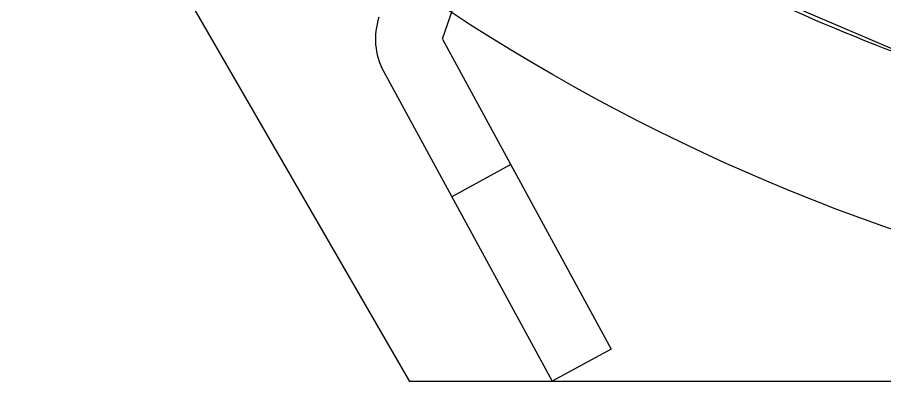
# Model space of a CAD drawing. Header units: inches. Extents: x 0 to 11.7, y 0 to 8.3.
# Drawn here: x 6.2341 to 6.3966, y 5.1238 to 5.1921 of the extents above; entities that cross this region are included whole.
import ezdxf

# ---------------------------------------------------------------- set-up
doc = ezdxf.new("R2010")
doc.units = ezdxf.units.IN
doc.header["$LTSCALE"] = 0.64311
doc.header["$MEASUREMENT"] = 0
doc.layers.get('0').update_dxf_attribs({"linetype": 'CONTINUOUS'})
doc.layers.add('INTFCLR_14433', color=7, linetype='CONTINUOUS')

msp = doc.modelspace()

# ---------------------------------------------------------------- linework, layer by layer
at = {"color": 7, "linetype": 'CONTINUOUS'}
for p in [(6.09086, 5.49909), (6.74094, 5.12377)]:
    msp.add_line(p, (6.30755, 5.12377), dxfattribs=at)
msp.add_lwpolyline([(6.29304, 5.24985), (6.32751, 5.22268), (6.36516, 5.20028), (6.40535, 5.18304), (6.44735, 5.17119), (6.49044, 5.1649)], dxfattribs=at)
msp.add_circle((6.52052, 5.5058), 0.37402, dxfattribs=at)
msp.add_open_spline([(6.54326, 5.83233), (6.53235, 5.83319), (6.51043, 5.83384), (6.47764, 5.83158), (6.44521, 5.82614), (6.41347, 5.81755), (6.38274, 5.80586), (6.35329, 5.79122), (6.32541, 5.77378), (6.29936, 5.7537), (6.27544, 5.73113), (6.25383, 5.70633), (6.23474, 5.67955), (6.21835, 5.65102), (6.20488, 5.62101), (6.19092, 5.57947), (6.18114, 5.52528), (6.18225, 5.47022), (6.18948, 5.427), (6.19806, 5.39524), (6.20974, 5.36449), (6.22437, 5.33502), (6.2418, 5.30712), (6.26188, 5.28106), (6.28444, 5.25712), (6.30923, 5.23549), (6.33601, 5.21639), (6.36453, 5.19999), (6.39454, 5.1865), (6.42572, 5.17601), (6.45777, 5.1686), (6.47952, 5.16577), (6.49044, 5.16491)], degree=3, knots=[0, 0, 0, 0, 0.031238, 0.062479, 0.09372, 0.12496, 0.156203, 0.187452, 0.218703, 0.249953, 0.281203, 0.31246, 0.343717, 0.374971, 0.406227, 0.437487, 0.49993, 0.562373, 0.593635, 0.624892, 0.656149, 0.68741, 0.718671, 0.749928, 0.781185, 0.812446, 0.843707, 0.874963, 0.906219, 0.937479, 0.96874, 1, 1, 1, 1], dxfattribs=at)
at = {"layer": 'INTFCLR_14433', "color": 6, "linetype": 'CONTINUOUS'}
for p, q in [((6.31376, 5.18803), (6.34544, 5.28121)), ((6.31376, 5.188), (6.34533, 5.12987)), ((6.30269, 5.18198), (6.33426, 5.12385)), ((6.32654, 5.16446), (6.31547, 5.15845)), ((6.34533, 5.12987), (6.33426, 5.12385))]:
    msp.add_line(p, q, dxfattribs=at)
msp.add_arc((6.3138, 5.18802), 0.01264, 161.222, 208.5015, dxfattribs=at)

doc.saveas('drawing.dxf')
